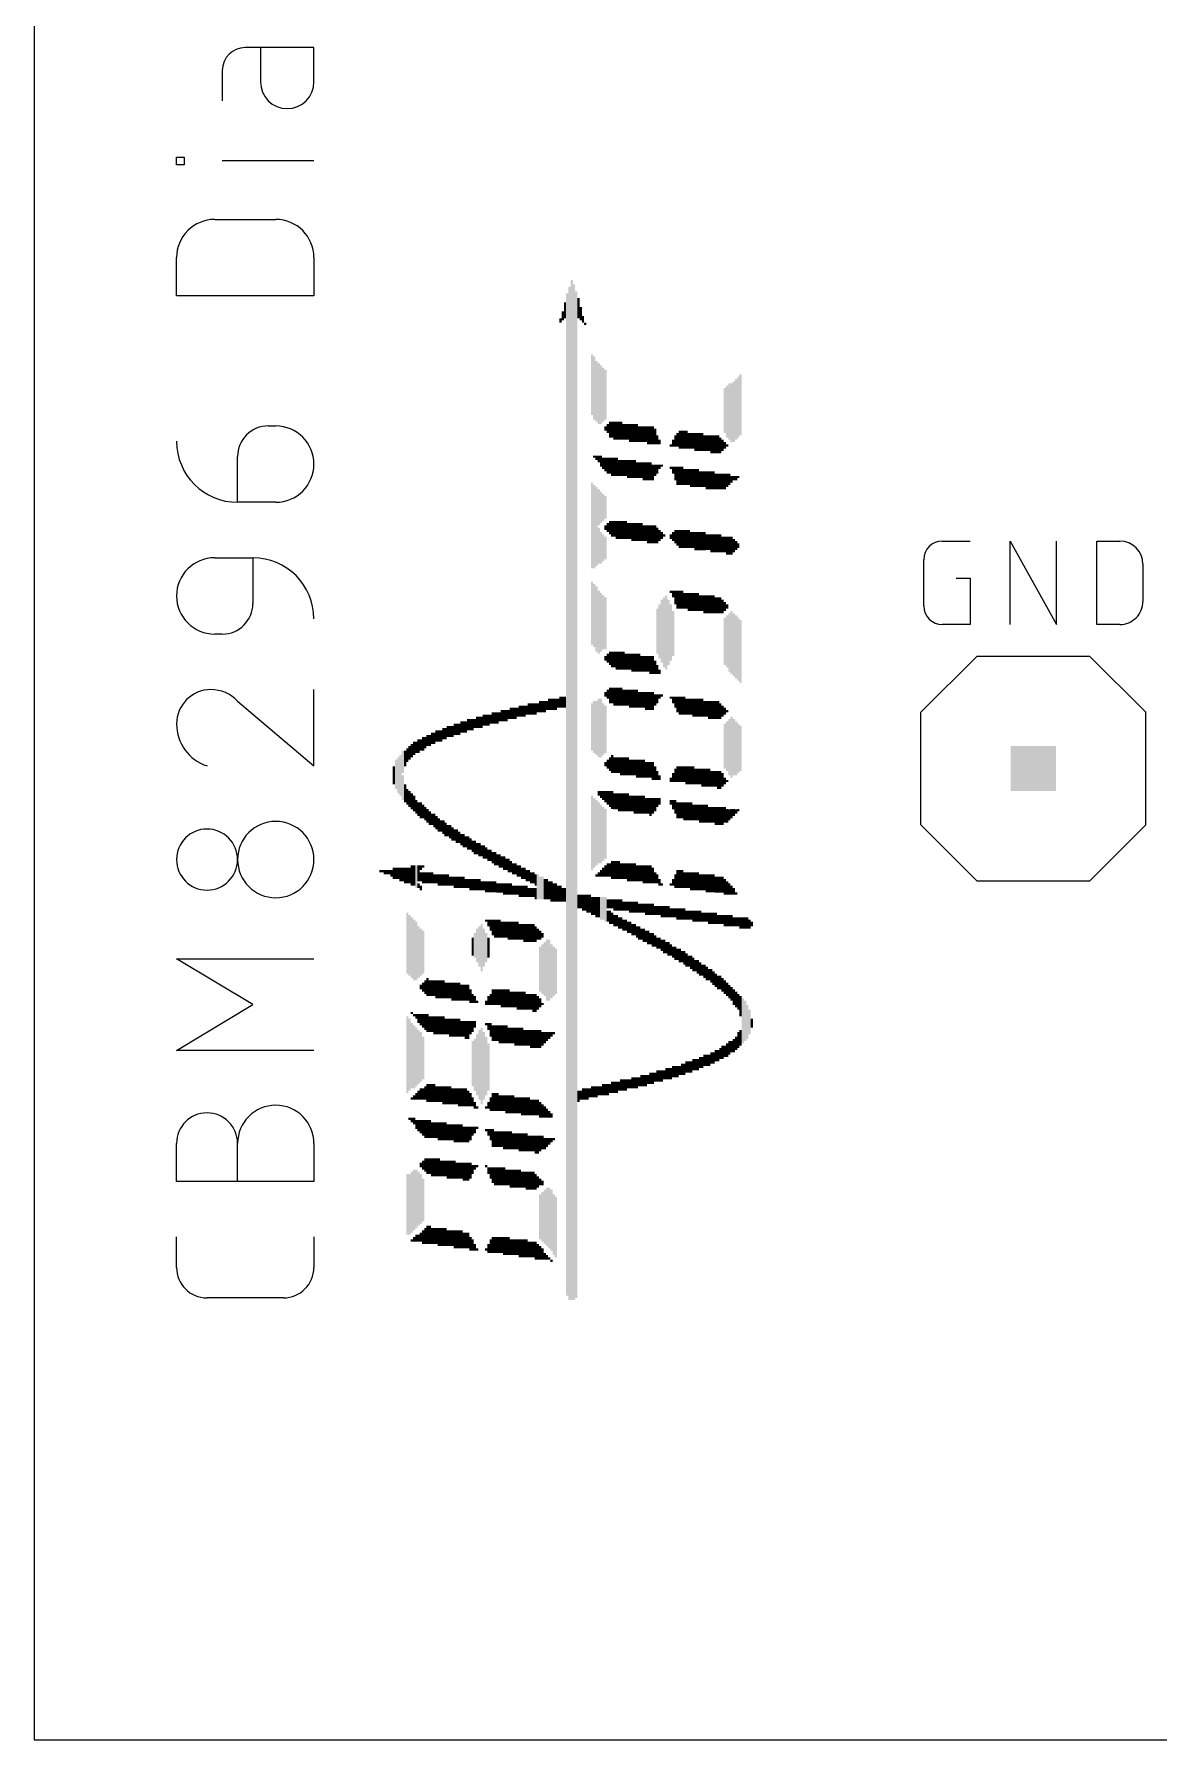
# Model space of a CAD drawing. Extents: x 0 to 54.6, y 0 to 93.
# Drawn here: x 0 to 12.69, y 0 to 19.24 of the extents above; entities that cross this region are included whole.
import ezdxf

# ---------------------------------------------------------------- set-up
doc = ezdxf.new("R2010")
doc.units = 0
for name, color, linetype in [('20', 30, 'CONTINUOUS'), ('21', 253, 'CONTINUOUS'), ('51', 253, 'CONTINUOUS')]:
    doc.layers.add(name, color=color, linetype=linetype)

# ---------------------------------------------------------------- blocks, each defined once
blk = doc.blocks.new('RECT')
blk.add_solid([(-0.5, -0.5), (0.5, -0.5), (-0.5, 0.5), (0.5, 0.5)])

msp = doc.modelspace()

# ---------------------------------------------------------------- linework, layer by layer
at = {"layer": '20'}
for p, q in [((0, 74), (0, 0)), ((0, 0), (23, 0))]:
    msp.add_line(p, q, dxfattribs=at)
at = {"layer": '21'}
for p, q in [((3.156, 19.086), (2.3813, 19.086)), ((2.5534, 19.086), (2.5534, 18.6986)), ((3.156, 18.6986), (3.156, 19.086)), ((2.123, 18.8278), (2.123, 18.4834)), ((1.6066, 17.764), (1.6066, 17.8501)), ((1.6066, 17.8501), (1.6926, 17.8501)), ((1.6926, 17.764), (1.6066, 17.764)), ((1.6926, 17.8501), (1.6926, 17.764)), ((3.156, 17.807), (2.123, 17.807)), ((2.0369, 17.1473), (2.7256, 17.1473)), ((1.6066, 16.2865), (1.6066, 16.7169)), ((3.156, 16.7169), (3.156, 16.2865)), ((3.156, 16.2865), (1.6066, 16.2865)), ((2.6395, 14.8183), (2.7256, 14.8183)), ((2.2952, 13.9575), (2.2952, 14.474)), ((2.7256, 13.9575), (2.2952, 13.9575)), ((10.2437, 13.5191), (10.5569, 13.5191)), ((11.0102, 12.5793), (11.0102, 13.5191)), ((11.0102, 13.5191), (11.5323, 12.5793)), ((11.5323, 12.5793), (11.5323, 13.5191)), ((11.9856, 12.5793), (11.9856, 13.5191)), ((11.9856, 13.5191), (12.2466, 13.5191)), ((2.0369, 13.3317), (2.4673, 13.3317)), ((2.4673, 13.3317), (2.4673, 12.8152)), ((10.0348, 12.7882), (10.0348, 13.3103)), ((10.4003, 13.1015), (10.5569, 13.1015)), ((10.5569, 13.1015), (10.5569, 12.5793)), ((12.5077, 13.2581), (12.5077, 12.8404)), ((10.5569, 12.5793), (10.2437, 12.5793)), ((12.2466, 12.5793), (11.9856, 12.5793)), ((2.123, 12.4709), (2.0369, 12.4709)), ((10.0013, 11.5888), (10.6363, 12.2238)), ((10.6363, 12.2238), (11.9063, 12.2238)), ((12.5412, 11.5888), (11.9063, 12.2238)), ((3.156, 10.9844), (3.156, 11.8451)), ((2.2952, 11.716), (3.156, 10.9844)), ((10.0013, 10.3187), (10.0013, 11.5888)), ((12.5412, 10.3187), (12.5412, 11.5888)), ((10.6363, 9.6837), (10.0013, 10.3187)), ((11.9063, 9.6837), (12.5412, 10.3187)), ((11.9063, 9.6837), (10.6363, 9.6837)), ((2.4673, 8.2929), (1.6066, 8.8094)), ((1.6066, 8.8094), (3.156, 8.8094)), ((1.6066, 7.7765), (2.4673, 8.2929)), ((3.156, 7.7765), (1.6066, 7.7765)), ((1.6066, 6.2966), (1.6066, 6.7269)), ((2.2952, 6.2966), (2.2952, 6.7269)), ((3.156, 6.7269), (3.156, 6.2966)), ((3.156, 6.2966), (1.6066, 6.2966)), ((1.6066, 5.3291), (1.6066, 5.6734)), ((3.156, 5.6734), (3.156, 5.3291)), ((2.8116, 4.9848), (1.9509, 4.9848))]:
    msp.add_line(p, q, dxfattribs=at)
for centre, radius, start, end in [((2.3813, 18.8278), 0.2582, 90, 180), ((2.8547, 18.6986), 0.3013, 180, 0), ((2.0369, 16.7169), 0.4304, 89.9996, 180), ((2.7256, 16.7169), 0.4304, 0, 90), ((2.6395, 14.474), 0.3443, 89.9995, 180), ((2.7256, 14.3879), 0.4304, 270, 90), ((2.2952, 14.6461), 0.6886, 180.0003, 270), ((10.2437, 13.3103), 0.2088, 90.0009, 180), ((12.2466, 13.2581), 0.2611, 0, 90), ((2.0369, 12.9013), 0.4304, 90, 270), ((2.4673, 12.6431), 0.6886, 0, 90), ((2.123, 12.8152), 0.3443, 270.0005, 0), ((10.2437, 12.7882), 0.2088, 180, 270), ((12.2466, 12.8404), 0.2611, 269.9993, 0), ((1.9939, 11.4578), 0.3874, 90, 180), ((1.9939, 11.4291), 0.4161, 43.6036, 89.9999), ((2.1042, 11.4578), 0.4976, 179.9999, 252.0554), ((1.9509, 9.9282), 0.3443, 90, 270), ((1.9509, 9.9282), 0.3443, 270, 90), ((2.7256, 9.9282), 0.4304, 90, 270), ((2.7256, 9.9282), 0.4304, 270, 90), ((2.7256, 6.7269), 0.4304, 0, 180), ((1.9509, 6.7269), 0.3443, 0, 180), ((1.9509, 5.3291), 0.3443, 180.0005, 270), ((2.8116, 5.3291), 0.3443, 270.0005, 0)]:
    msp.add_arc(centre, radius, start, end, dxfattribs=at)

# ---------------------------------------------------------------- block references
at = {"layer": '21', "yscale": 0.0254, "rotation": 90}
for p, xscale in [((6.0389, 10.6744), 11.43), ((6.0643, 10.7125), 11.5062), ((6.0897, 10.6871), 11.4554), ((5.9881, 16.1227), 0.1778), ((6.0135, 10.6616), 11.303), ((6.1151, 10.6616), 11.3538), ((6.1405, 16.1481), 0.2286), ((6.1659, 16.0846), 0.1524), ((5.9373, 16.0084), 0.0508), ((5.9627, 16.0592), 0.1016), ((6.1913, 16.0211), 0.0762), ((6.2167, 15.9703), 0.0254), ((6.2929, 15.2845), 0.6858), ((6.3182, 15.2464), 0.7112), ((6.3437, 15.2083), 0.6858), ((6.3691, 15.1829), 0.6858), ((6.3944, 15.1702), 0.6604), ((6.4199, 15.1702), 0.6096), ((6.4453, 15.1702), 0.5588), ((7.9693, 15.0559), 0.6858), ((7.7915, 14.9924), 0.508), ((7.8169, 14.9797), 0.5842), ((7.8422, 14.9797), 0.635), ((7.8677, 14.967), 0.6604), ((7.8931, 14.9797), 0.6858), ((7.9184, 15.0051), 0.6858), ((7.9439, 15.0305), 0.6858), ((6.4453, 14.7892), 0.0508), ((6.4707, 14.7892), 0.1016), ((6.4961, 14.7765), 0.1778), ((6.5215, 14.7765), 0.1778), ((6.5469, 14.7637), 0.2032), ((6.5723, 14.7637), 0.2032), ((6.5977, 14.7637), 0.2032), ((6.6231, 14.7637), 0.2032), ((6.6485, 14.7511), 0.1778), ((6.6739, 14.7511), 0.1778), ((6.6993, 14.7511), 0.1778), ((6.7247, 14.7384), 0.2032), ((6.75, 14.7384), 0.2032), ((6.7755, 14.7384), 0.2032), ((6.8009, 14.7384), 0.2032), ((6.8262, 14.7256), 0.1778), ((6.8517, 14.7256), 0.1778), ((6.8771, 14.7256), 0.1778), ((6.9024, 14.7256), 0.1778), ((6.9279, 14.713), 0.2032), ((6.9533, 14.713), 0.2032), ((6.9787, 14.713), 0.2032), ((7.0041, 14.7003), 0.1778), ((7.0295, 14.6622), 0.1016), ((7.0549, 14.6368), 0.0508), ((7.2073, 14.6241), 0.0762), ((7.2327, 14.6494), 0.127), ((7.2581, 14.6622), 0.1524), ((7.2835, 14.6622), 0.2032), ((7.3089, 14.6622), 0.2032), ((7.3342, 14.6622), 0.2032), ((7.3597, 14.6622), 0.2032), ((7.3851, 14.6494), 0.1778), ((7.4104, 14.6494), 0.1778), ((7.4359, 14.6494), 0.1778), ((7.4613, 14.6368), 0.2032), ((7.4867, 14.6368), 0.2032), ((7.5121, 14.6368), 0.2032), ((7.5375, 14.6368), 0.2032), ((7.5629, 14.6241), 0.1778), ((7.5883, 14.6241), 0.1778), ((7.6137, 14.6241), 0.1778), ((7.6391, 14.6113), 0.2032), ((7.6645, 14.6113), 0.2032), ((7.6899, 14.6113), 0.2032), ((7.7153, 14.6113), 0.2032), ((7.7407, 14.5987), 0.1778), ((7.7661, 14.5987), 0.127), ((7.7915, 14.5987), 0.0762), ((6.3182, 14.4717), 0.0254), ((6.3437, 14.459), 0.0508), ((6.3691, 14.4463), 0.0762), ((6.3944, 14.4209), 0.127), ((6.4199, 14.3955), 0.127), ((6.4453, 14.3828), 0.1524), ((6.4707, 14.3701), 0.1778), ((6.4961, 14.3701), 0.1778), ((6.5215, 14.3574), 0.2032), ((6.5469, 14.3574), 0.2032), ((6.5723, 14.3574), 0.2032), ((6.5977, 14.3447), 0.1778), ((6.6231, 14.3447), 0.1778), ((6.6485, 14.3447), 0.1778), ((6.6739, 14.3447), 0.1778), ((6.6993, 14.332), 0.2032), ((6.7247, 14.332), 0.2032), ((6.75, 14.332), 0.2032), ((6.7755, 14.332), 0.2032), ((7.1819, 14.5987), 0.0254), ((7.8169, 14.5987), 0.0254), ((6.8009, 14.3193), 0.1778), ((6.8262, 14.3193), 0.1778), ((6.8517, 14.3193), 0.1778), ((6.8771, 14.3066), 0.2032), ((6.9024, 14.3066), 0.2032), ((6.9279, 14.3066), 0.2032), ((6.9533, 14.3066), 0.2032), ((6.9787, 14.2939), 0.1778), ((7.0041, 14.3193), 0.127), ((7.0295, 14.332), 0.1016), ((7.0549, 14.3574), 0.0508), ((7.0803, 14.3701), 0.0254), ((7.1819, 14.3447), 0.0254), ((7.2073, 14.3193), 0.0762), ((7.2327, 14.2812), 0.1524), ((7.2581, 14.2558), 0.2032), ((7.2835, 14.2558), 0.2032), ((7.3089, 14.2558), 0.2032), ((7.3342, 14.2431), 0.1778), ((7.3597, 14.2431), 0.1778), ((7.3851, 14.2431), 0.1778), ((7.4104, 14.2304), 0.2032), ((7.4359, 14.2304), 0.2032), ((7.4613, 14.2304), 0.2032), ((7.4867, 14.2304), 0.2032), ((7.5121, 14.2177), 0.1778), ((7.5375, 14.2177), 0.1778), ((7.5629, 14.2177), 0.1778), ((7.5883, 14.205), 0.2032), ((7.6137, 14.205), 0.2032), ((7.6391, 14.205), 0.2032), ((7.6645, 14.205), 0.2032), ((7.6899, 14.1923), 0.1778), ((7.7153, 14.1923), 0.1778), ((7.7407, 14.1923), 0.1778), ((7.7661, 14.1923), 0.1778), ((7.7915, 14.1923), 0.1778), ((7.8169, 14.205), 0.1524), ((7.8422, 14.2177), 0.127), ((7.8677, 14.2177), 0.0762), ((7.8931, 14.2304), 0.0508), ((7.9184, 14.2304), 0.0508), ((7.9439, 14.2431), 0.0254), ((6.2929, 13.697), 0.9652), ((6.3182, 13.6843), 0.9398), ((6.3437, 13.6843), 0.889), ((6.3691, 13.9002), 0.4064), ((6.3944, 13.9002), 0.3556), ((6.4199, 13.9002), 0.3048), ((6.4453, 13.9002), 0.254), ((6.3691, 13.4684), 0.4064), ((6.4453, 13.6715), 0.0508), ((6.4707, 13.6715), 0.1016), ((6.4961, 13.6715), 0.1524), ((6.5215, 13.6589), 0.1778), ((6.5469, 13.6589), 0.1778), ((6.5723, 13.6462), 0.2032), ((6.5977, 13.6462), 0.2032), ((6.6231, 13.6462), 0.2032), ((6.6485, 13.6462), 0.2032), ((6.6739, 13.6462), 0.2032), ((6.6993, 13.6334), 0.1778), ((6.7247, 13.6334), 0.1778), ((6.75, 13.6208), 0.2032), ((6.7755, 13.6208), 0.2032), ((6.8009, 13.6208), 0.2032), ((6.8262, 13.6208), 0.2032), ((6.8517, 13.6208), 0.2032), ((6.8771, 13.6081), 0.1778), ((6.9024, 13.6081), 0.1778), ((6.9279, 13.5953), 0.2032), ((6.9533, 13.5953), 0.2032), ((6.9787, 13.5953), 0.2032), ((7.0041, 13.5953), 0.2032), ((7.0295, 13.5827), 0.1778), ((6.3944, 13.443), 0.3556), ((6.4199, 13.443), 0.3048), ((6.4453, 13.443), 0.254), ((7.0549, 13.5827), 0.127), ((7.0803, 13.5827), 0.0762), ((7.1057, 13.5827), 0.0254), ((7.1819, 13.57), 0.0508), ((7.2073, 13.57), 0.1016), ((7.2327, 13.57), 0.1524), ((7.2581, 13.5572), 0.1778), ((7.2835, 13.5446), 0.2032), ((7.3089, 13.5446), 0.2032), ((7.3342, 13.5446), 0.2032), ((7.3597, 13.5446), 0.2032), ((7.3851, 13.5446), 0.2032), ((7.4104, 13.5319), 0.1778), ((7.4359, 13.5319), 0.1778), ((7.4613, 13.5191), 0.2032), ((7.4867, 13.5191), 0.2032), ((7.5121, 13.5191), 0.2032), ((7.5375, 13.5191), 0.2032), ((7.5629, 13.5191), 0.2032), ((7.5883, 13.5065), 0.1778), ((7.6137, 13.5065), 0.1778), ((7.6391, 13.4938), 0.2032), ((7.6645, 13.4938), 0.2032), ((7.6899, 13.4938), 0.2032), ((7.7153, 13.4938), 0.2032), ((7.7407, 13.4938), 0.2032), ((7.7661, 13.4811), 0.1778), ((7.7915, 13.4811), 0.1778), ((7.8169, 13.4684), 0.2032), ((7.8422, 13.4684), 0.2032), ((7.8677, 13.4684), 0.2032), ((7.8931, 13.4684), 0.1524), ((7.9184, 13.4684), 0.1016), ((7.9439, 13.4684), 0.0508), ((6.2929, 12.7064), 0.7112), ((6.3182, 12.681), 0.7112), ((6.3437, 12.6429), 0.7366), ((6.3691, 12.6048), 0.7112), ((6.3944, 12.6048), 0.6604), ((6.4199, 12.6048), 0.6096), ((7.1311, 12.4905), 0.8382), ((7.1819, 12.9477), 0.0254), ((7.2073, 12.9223), 0.0762), ((7.2327, 12.8841), 0.1524), ((7.2581, 12.8588), 0.2032), ((7.2835, 12.8588), 0.2032), ((7.3089, 12.8588), 0.2032), ((7.3342, 12.846), 0.1778), ((7.3597, 12.846), 0.1778), ((7.3851, 12.8334), 0.2032), ((7.4104, 12.8334), 0.2032), ((7.4359, 12.8334), 0.2032), ((7.4613, 12.8334), 0.2032), ((7.4867, 12.8334), 0.2032), ((7.5121, 12.8207), 0.1778), ((7.5375, 12.8207), 0.1778), ((7.5629, 12.8079), 0.2032), ((7.5883, 12.8079), 0.2032), ((7.6137, 12.8079), 0.2032), ((7.6391, 12.8079), 0.2032), ((7.6645, 12.8079), 0.2032), ((6.4453, 12.5921), 0.5842), ((7.0295, 12.5031), 0.508), ((7.0549, 12.5031), 0.6096), ((7.0803, 12.5031), 0.7112), ((7.1057, 12.4905), 0.7874), ((7.1565, 12.4905), 0.7366), ((7.1819, 12.4905), 0.635), ((7.2073, 12.4778), 0.508), ((7.6899, 12.7953), 0.1778), ((7.7153, 12.7953), 0.1778), ((7.7407, 12.7953), 0.1778), ((7.7661, 12.7826), 0.1524), ((7.7915, 12.7826), 0.1016), ((7.8169, 12.7826), 0.0508), ((7.8422, 12.3762), 0.6604), ((7.8677, 12.3762), 0.7112), ((7.8931, 12.3508), 0.7112), ((7.7915, 12.3889), 0.5334), ((7.8169, 12.3889), 0.5842), ((7.9184, 12.3254), 0.7112), ((7.9439, 12.3), 0.7112), ((7.9693, 12.2746), 0.7112), ((6.4453, 12.1984), 0.0508), ((6.4707, 12.1984), 0.1016), ((6.4961, 12.1984), 0.1524), ((6.5215, 12.1857), 0.1778), ((6.5469, 12.1857), 0.1778), ((6.5723, 12.173), 0.2032), ((6.5977, 12.173), 0.2032), ((6.6231, 12.173), 0.2032), ((6.6485, 12.173), 0.2032), ((6.6739, 12.1603), 0.1778), ((6.6993, 12.1603), 0.1778), ((6.7247, 12.1603), 0.1778), ((6.75, 12.1476), 0.2032), ((6.7755, 12.1476), 0.2032), ((6.8009, 12.1476), 0.2032), ((6.8262, 12.1476), 0.2032), ((6.8517, 12.1349), 0.1778), ((6.8771, 12.1349), 0.1778), ((6.9024, 12.1349), 0.1778), ((6.9279, 12.1349), 0.1778), ((6.9533, 12.1222), 0.2032), ((6.9787, 12.1222), 0.2032), ((7.0041, 12.0968), 0.1524), ((7.0295, 12.0714), 0.1016), ((7.0549, 12.046), 0.0508), ((5.8102, 11.6776), 0.127), ((5.8357, 11.6776), 0.127), ((5.8611, 11.6776), 0.127), ((5.8864, 11.6776), 0.127), ((5.9119, 11.6904), 0.1016), ((5.9373, 11.7031), 0.127), ((5.9627, 11.7031), 0.127), ((5.9881, 11.7031), 0.127), ((6.3691, 11.4109), 0.6604), ((6.3944, 11.4109), 0.6604), ((6.4453, 11.7919), 0.0508), ((6.4707, 11.7919), 0.1016), ((6.4961, 11.7793), 0.1778), ((6.5215, 11.7793), 0.1778), ((6.5469, 11.7666), 0.2032), ((6.5723, 11.7666), 0.2032), ((6.5977, 11.7666), 0.2032), ((6.6231, 11.7666), 0.2032), ((6.6485, 11.7538), 0.1778), ((6.6739, 11.7538), 0.1778), ((6.6993, 11.7538), 0.1778), ((6.7247, 11.7412), 0.2032), ((6.75, 11.7412), 0.2032), ((6.7755, 11.7412), 0.2032), ((6.8009, 11.7412), 0.2032), ((6.8262, 11.7285), 0.1778), ((6.8517, 11.7285), 0.1778), ((6.8771, 11.7285), 0.1778), ((6.9024, 11.7157), 0.2032), ((6.9279, 11.7157), 0.2032), ((6.9533, 11.7157), 0.2032), ((6.9787, 11.7157), 0.2032), ((7.0041, 11.7285), 0.127), ((7.0295, 11.7412), 0.1016), ((7.0549, 11.7666), 0.0508), ((7.0803, 11.7793), 0.0254), ((7.1819, 11.7538), 0.0254), ((7.2073, 11.7285), 0.0762), ((7.2327, 11.7031), 0.127), ((7.2581, 11.6776), 0.1778), ((7.2835, 11.665), 0.2032), ((7.3089, 11.665), 0.2032), ((7.3342, 11.665), 0.2032), ((7.3597, 11.6523), 0.1778), ((7.3851, 11.6523), 0.1778), ((7.4104, 11.6523), 0.1778), ((7.4359, 11.6395), 0.2032), ((7.4613, 11.6395), 0.2032), ((7.4867, 11.6395), 0.2032), ((7.5121, 11.6395), 0.2032), ((7.5375, 11.6395), 0.2032), ((5.0737, 11.4999), 0.127), ((5.0991, 11.4999), 0.127), ((5.1245, 11.4999), 0.127), ((5.1498, 11.5126), 0.1016), ((5.1753, 11.5252), 0.127), ((5.2007, 11.5252), 0.127), ((5.226, 11.5252), 0.127), ((5.2515, 11.538), 0.1016), ((5.2769, 11.5507), 0.127), ((5.3022, 11.5507), 0.127), ((5.3277, 11.5507), 0.127), ((5.3531, 11.5633), 0.1016), ((5.3784, 11.5761), 0.127), ((5.4039, 11.5761), 0.127), ((5.4293, 11.5761), 0.127), ((5.4546, 11.5888), 0.1016), ((5.4801, 11.6014), 0.127), ((5.5055, 11.6014), 0.127), ((5.5309, 11.6014), 0.127), ((5.5563, 11.6142), 0.1016), ((5.5817, 11.6269), 0.127), ((5.6071, 11.6269), 0.127), ((5.6325, 11.6269), 0.127), ((5.6579, 11.6269), 0.127), ((5.6833, 11.6395), 0.1016), ((5.7087, 11.6523), 0.127), ((5.734, 11.6523), 0.127), ((5.7595, 11.6523), 0.127), ((5.7849, 11.665), 0.1016), ((6.2929, 11.4237), 0.5334), ((6.3182, 11.4237), 0.5842), ((6.3437, 11.4109), 0.6096), ((6.4199, 11.3983), 0.5842), ((6.4453, 11.3983), 0.5334), ((7.5629, 11.6269), 0.1778), ((7.5883, 11.6269), 0.1778), ((7.6137, 11.6142), 0.2032), ((7.6391, 11.6142), 0.2032), ((7.6645, 11.6142), 0.2032), ((7.6899, 11.6142), 0.2032), ((7.7153, 11.6142), 0.2032), ((7.7407, 11.6014), 0.1778), ((7.7661, 11.6014), 0.127), ((7.7915, 11.6014), 0.0762), ((7.8169, 11.6014), 0.0254), ((4.4895, 11.2967), 0.127), ((4.5149, 11.2967), 0.127), ((4.5403, 11.3221), 0.127), ((4.5657, 11.3221), 0.127), ((4.5911, 11.3221), 0.127), ((4.6165, 11.3475), 0.127), ((4.6418, 11.3475), 0.127), ((4.6673, 11.3728), 0.127), ((4.6927, 11.3728), 0.127), ((4.718, 11.3728), 0.127), ((4.7435, 11.3983), 0.127), ((4.7689, 11.3983), 0.127), ((4.7942, 11.3983), 0.127), ((4.8197, 11.4237), 0.127), ((4.8451, 11.4237), 0.127), ((4.8704, 11.4237), 0.127), ((4.8959, 11.449), 0.127), ((4.9213, 11.449), 0.127), ((4.9466, 11.449), 0.127), ((4.9721, 11.4618), 0.1016), ((4.9975, 11.4745), 0.127), ((5.0229, 11.4745), 0.127), ((5.0483, 11.4745), 0.127), ((7.7915, 11.2078), 0.508), ((7.8169, 11.2078), 0.5588), ((7.8422, 11.1951), 0.635), ((7.8677, 11.1951), 0.6858), ((7.8931, 11.1951), 0.635), ((7.9184, 11.1824), 0.6096), ((7.9439, 11.1824), 0.5588), ((7.9693, 11.1824), 0.508), ((4.21, 11.1062), 0.1524), ((4.2355, 11.1316), 0.1524), ((4.2609, 11.157), 0.1524), ((4.2862, 11.1824), 0.1524), ((4.3117, 11.1951), 0.127), ((4.3371, 11.2078), 0.1524), ((4.3624, 11.2205), 0.127), ((4.3879, 11.2332), 0.1524), ((4.4133, 11.2459), 0.127), ((4.4386, 11.2713), 0.127), ((4.4641, 11.2713), 0.127), ((4.0576, 10.8776), 0.2032), ((4.0831, 10.8902), 0.3302), ((4.1085, 10.8776), 0.4064), ((4.1338, 10.8776), 0.4572), ((4.1593, 11.03), 0.254), ((4.1847, 11.0681), 0.1778), ((6.4453, 11.0046), 0.0508), ((6.4707, 11.0046), 0.1016), ((6.4961, 11.0046), 0.1524), ((6.5215, 11.0046), 0.2032), ((6.5469, 10.9919), 0.1778), ((6.5723, 10.9919), 0.1778), ((6.5977, 10.9919), 0.1778), ((6.6231, 10.9792), 0.2032), ((6.6485, 10.9792), 0.2032), ((6.6739, 10.9792), 0.2032), ((6.6993, 10.9792), 0.2032), ((6.7247, 10.9665), 0.1778), ((6.75, 10.9665), 0.1778), ((6.7755, 10.9665), 0.1778), ((6.8009, 10.9538), 0.2032), ((6.8262, 10.9538), 0.2032), ((6.8517, 10.9538), 0.2032), ((6.8771, 10.9538), 0.2032), ((6.9024, 10.9411), 0.1778), ((6.9279, 10.9411), 0.1778), ((6.9533, 10.9411), 0.1778), ((6.9787, 10.9284), 0.2032), ((7.0041, 10.903), 0.1524), ((7.2581, 10.8902), 0.1778), ((7.2835, 10.8902), 0.1778), ((7.3089, 10.8902), 0.1778), ((7.3342, 10.8902), 0.1778), ((7.3597, 10.8776), 0.2032), ((7.3851, 10.8776), 0.2032), ((7.4104, 10.8776), 0.2032), ((7.4359, 10.8776), 0.2032), ((4.1593, 10.7378), 0.2794), ((4.1847, 10.6744), 0.2032), ((7.0295, 10.8776), 0.1016), ((7.0549, 10.8521), 0.0508), ((7.1819, 10.8268), 0.0508), ((7.2073, 10.8521), 0.1016), ((7.2327, 10.8776), 0.1524), ((7.4613, 10.8649), 0.1778), ((7.4867, 10.8649), 0.1778), ((7.5121, 10.8649), 0.1778), ((7.5375, 10.8521), 0.2032), ((7.5629, 10.8521), 0.2032), ((7.5883, 10.8521), 0.2032), ((7.6137, 10.8521), 0.2032), ((7.6391, 10.8395), 0.1778), ((7.6645, 10.8395), 0.1778), ((7.6899, 10.8395), 0.1778), ((7.7153, 10.8268), 0.2032), ((7.7407, 10.8268), 0.2032), ((7.7661, 10.8268), 0.1524), ((7.7915, 10.814), 0.0762), ((7.8169, 10.814), 0.0254), ((4.21, 10.6363), 0.1778), ((4.2355, 10.6109), 0.1778), ((4.2609, 10.5854), 0.1778), ((4.2862, 10.5601), 0.1778), ((4.3117, 10.522), 0.1524), ((6.2929, 10.2299), 0.8382), ((6.3182, 10.2299), 0.7874), ((6.3437, 10.2299), 0.7366), ((6.3691, 10.6744), 0.0508), ((6.3944, 10.6616), 0.0762), ((6.4199, 10.649), 0.1016), ((6.4453, 10.6363), 0.127), ((6.4707, 10.6235), 0.1524), ((6.4961, 10.6109), 0.1778), ((6.5215, 10.5982), 0.2032), ((6.5469, 10.5854), 0.1778), ((6.5723, 10.5854), 0.1778), ((6.5977, 10.5728), 0.2032), ((6.6231, 10.5728), 0.2032), ((6.6485, 10.5728), 0.2032), ((6.6739, 10.5728), 0.2032), ((6.6993, 10.5728), 0.2032), ((6.7247, 10.5601), 0.1778), ((6.75, 10.5601), 0.1778), ((6.7755, 10.5473), 0.2032), ((6.8009, 10.5473), 0.2032), ((6.8262, 10.5473), 0.2032), ((6.8517, 10.5473), 0.2032), ((6.8771, 10.5473), 0.2032), ((6.9024, 10.5347), 0.1778), ((6.9279, 10.5347), 0.1778), ((6.9533, 10.522), 0.2032), ((6.9787, 10.5347), 0.1778), ((7.0041, 10.5473), 0.1524), ((7.0295, 10.5728), 0.1016), ((7.0549, 10.5854), 0.0762), ((7.1819, 10.5728), 0.0508), ((7.2073, 10.5473), 0.1016), ((7.2327, 10.522), 0.1524), ((4.3371, 10.4966), 0.1524), ((4.3624, 10.4839), 0.1778), ((4.3879, 10.4711), 0.1524), ((4.4133, 10.4458), 0.1524), ((4.4386, 10.4204), 0.1524), ((4.4641, 10.3949), 0.1524), ((4.4895, 10.3823), 0.127), ((4.5149, 10.3696), 0.1524), ((4.5403, 10.3442), 0.1524), ((4.5657, 10.3187), 0.1524), ((6.3691, 10.2299), 0.6858), ((6.3944, 10.2172), 0.6604), ((6.4199, 10.2172), 0.6096), ((6.4453, 10.2172), 0.5588), ((7.2581, 10.4839), 0.1778), ((7.2835, 10.4839), 0.1778), ((7.3089, 10.4839), 0.1778), ((7.3342, 10.4711), 0.2032), ((7.3597, 10.4711), 0.2032), ((7.3851, 10.4711), 0.2032), ((7.4104, 10.4711), 0.2032), ((7.4359, 10.4585), 0.1778), ((7.4613, 10.4585), 0.1778), ((7.4867, 10.4585), 0.1778), ((7.5121, 10.4458), 0.2032), ((7.5375, 10.4458), 0.2032), ((7.5629, 10.4458), 0.2032), ((7.5883, 10.4458), 0.2032), ((7.6137, 10.433), 0.1778), ((7.6391, 10.433), 0.1778), ((7.6645, 10.433), 0.1778), ((7.6899, 10.4204), 0.2032), ((7.7153, 10.4204), 0.2032), ((7.7407, 10.4204), 0.2032), ((7.7661, 10.4204), 0.2032), ((7.7915, 10.433), 0.1778), ((7.8169, 10.4204), 0.1524), ((7.8422, 10.433), 0.127), ((7.8677, 10.4458), 0.1016), ((7.8931, 10.4585), 0.0762), ((7.9184, 10.4711), 0.0508), ((7.9439, 10.4839), 0.0254), ((4.5911, 10.3061), 0.127), ((4.6165, 10.2934), 0.1524), ((4.6418, 10.268), 0.1524), ((4.6673, 10.2553), 0.127), ((4.6927, 10.2426), 0.1524), ((4.718, 10.2172), 0.1524), ((4.7435, 10.2045), 0.127), ((4.7689, 10.1918), 0.1524), ((4.7942, 10.1791), 0.127), ((4.8197, 10.1537), 0.127), ((4.8451, 10.141), 0.1524), ((4.8704, 10.1283), 0.127), ((4.8959, 10.1156), 0.1524), ((4.9213, 10.1029), 0.127), ((4.9466, 10.0775), 0.127), ((4.9721, 10.0648), 0.1524), ((4.9975, 10.0521), 0.127), ((5.0229, 10.0394), 0.1524), ((5.0483, 10.0267), 0.127), ((5.0737, 10.014), 0.1524), ((5.0991, 10.0013), 0.127), ((5.1245, 9.9759), 0.127), ((5.1498, 9.9759), 0.127), ((5.1753, 9.9505), 0.127), ((5.2007, 9.9378), 0.1524), ((4.0576, 9.7727), 0.127), ((4.0831, 9.7727), 0.127), ((4.1085, 9.7727), 0.127), ((4.1338, 9.7599), 0.1524), ((4.1593, 9.7599), 0.1524), ((4.1847, 9.7473), 0.1778), ((4.21, 9.7473), 0.1778), ((4.2355, 9.7473), 0.1778), ((4.2609, 9.7473), 0.2286), ((4.2862, 9.7473), 0.2286), ((4.3117, 9.7346), 0.254), ((4.3371, 9.7727), 0.1778), ((4.3624, 9.8361), 0.0508), ((4.3879, 9.8489), 0.0254), ((5.226, 9.9251), 0.127), ((5.2515, 9.9123), 0.1524), ((5.2769, 9.8997), 0.127), ((5.3022, 9.887), 0.1524), ((5.3277, 9.8742), 0.127), ((5.3531, 9.8616), 0.1524), ((5.3784, 9.8489), 0.127), ((5.4039, 9.8235), 0.127), ((5.4293, 9.8235), 0.127), ((5.4546, 9.798), 0.127), ((5.4801, 9.798), 0.127), ((5.5055, 9.7727), 0.127), ((5.5309, 9.7727), 0.127), ((6.4199, 9.7854), 0.1016), ((6.4453, 9.798), 0.127), ((6.4707, 9.8108), 0.1524), ((6.4961, 9.8108), 0.1524), ((6.5215, 9.8108), 0.2032), ((6.5469, 9.8108), 0.2032), ((6.5723, 9.8108), 0.2032), ((6.5977, 9.8108), 0.2032), ((6.6231, 9.798), 0.1778), ((6.6485, 9.798), 0.1778), ((6.6739, 9.798), 0.1778), ((6.6993, 9.7854), 0.2032), ((6.7247, 9.7854), 0.2032), ((6.75, 9.7854), 0.2032), ((6.7755, 9.7854), 0.2032), ((6.8009, 9.7727), 0.1778), ((6.8262, 9.7727), 0.1778), ((6.8517, 9.7727), 0.1778), ((6.8771, 9.7599), 0.2032), ((6.9024, 9.7599), 0.2032), ((6.9279, 9.7599), 0.2032), ((6.9533, 9.7599), 0.2032), ((6.9787, 9.7473), 0.1778), ((3.9053, 9.798), 0.0254), ((3.9306, 9.798), 0.0254), ((3.9561, 9.7854), 0.0508), ((3.9815, 9.7854), 0.0508), ((4.0069, 9.7854), 0.0508), ((4.0323, 9.7727), 0.0762), ((4.3371, 9.633), 0.0508), ((4.3624, 9.7346), 0.1016), ((4.3624, 9.6075), 0.0508), ((4.3879, 9.7218), 0.127), ((4.4133, 9.7218), 0.127), ((4.4386, 9.7218), 0.127), ((4.4641, 9.7218), 0.127), ((4.4895, 9.7218), 0.127), ((4.5149, 9.7092), 0.1016), ((4.5403, 9.7092), 0.1016), ((4.5657, 9.6965), 0.127), ((4.5911, 9.6965), 0.127), ((4.6165, 9.6965), 0.127), ((4.6418, 9.6965), 0.127), ((4.6673, 9.6965), 0.127), ((4.6927, 9.6837), 0.1016), ((4.718, 9.6837), 0.1016), ((4.7435, 9.6711), 0.127), ((4.7689, 9.6711), 0.127), ((4.7942, 9.6711), 0.127), ((4.8197, 9.6711), 0.127), ((4.8451, 9.6711), 0.127), ((4.8704, 9.6584), 0.1016), ((4.8959, 9.6584), 0.1016), ((4.9213, 9.6456), 0.127), ((4.9466, 9.6456), 0.127), ((4.9721, 9.6456), 0.127), ((4.9975, 9.6456), 0.127), ((5.0229, 9.6456), 0.127), ((5.0483, 9.633), 0.1016), ((5.0737, 9.633), 0.1016), ((5.0991, 9.6203), 0.127), ((5.1245, 9.6203), 0.127), ((5.1498, 9.6203), 0.127), ((5.1753, 9.6203), 0.127), ((5.2007, 9.6203), 0.127), ((5.226, 9.6075), 0.1016), ((5.2515, 9.6075), 0.1016), ((5.2769, 9.6075), 0.1016), ((5.3022, 9.5949), 0.127), ((5.3277, 9.5949), 0.127), ((5.3531, 9.5949), 0.127), ((5.3784, 9.5949), 0.127), ((5.4039, 9.5822), 0.1016), ((5.4293, 9.5822), 0.1016), ((5.4546, 9.5822), 0.1016), ((5.4801, 9.5694), 0.127), ((5.5055, 9.5694), 0.127), ((5.5309, 9.5694), 0.127), ((5.5563, 9.7473), 0.127), ((5.5563, 9.5694), 0.127), ((5.5817, 9.7473), 0.127), ((5.6071, 9.7218), 0.127), ((5.6325, 9.7218), 0.127), ((5.6579, 9.6965), 0.127), ((5.6833, 9.6203), 0.2794), ((5.7087, 9.6075), 0.254), ((5.734, 9.6075), 0.254), ((5.7595, 9.5949), 0.2286), ((5.7849, 9.5949), 0.2286), ((5.8102, 9.5822), 0.2032), ((5.8357, 9.5694), 0.2286), ((5.8611, 9.5568), 0.2032), ((5.8864, 9.5568), 0.2032), ((5.9119, 9.5441), 0.1778), ((5.9373, 9.5441), 0.1778), ((6.3437, 9.7473), 0.0254), ((6.3691, 9.7599), 0.0508), ((6.3944, 9.7727), 0.0762), ((7.0041, 9.7218), 0.127), ((7.0295, 9.7092), 0.1016), ((7.0549, 9.6711), 0.0762), ((7.0803, 9.6456), 0.0254), ((7.1819, 9.6456), 0.0254), ((7.2073, 9.6711), 0.0762), ((7.2327, 9.6837), 0.1524), ((7.2581, 9.7092), 0.2032), ((7.2835, 9.7092), 0.2032), ((7.3089, 9.7092), 0.2032), ((7.3342, 9.6965), 0.1778), ((7.3597, 9.6965), 0.1778), ((7.3851, 9.6965), 0.1778), ((7.4104, 9.6837), 0.2032), ((7.4359, 9.6837), 0.2032), ((7.4613, 9.6837), 0.2032), ((7.4867, 9.6837), 0.2032), ((7.5121, 9.6711), 0.1778), ((7.5375, 9.6711), 0.1778), ((7.5629, 9.6711), 0.1778), ((7.5883, 9.6584), 0.2032), ((7.6137, 9.6584), 0.2032), ((7.6391, 9.6584), 0.2032), ((7.6645, 9.6584), 0.2032), ((7.6899, 9.6456), 0.1778), ((7.7153, 9.6456), 0.1778), ((7.7407, 9.6456), 0.1778), ((7.7661, 9.6456), 0.1778), ((7.7915, 9.6203), 0.1778), ((7.8169, 9.6075), 0.1524), ((7.8422, 9.5949), 0.127), ((7.8677, 9.5822), 0.1016), ((5.5817, 9.5568), 0.1016), ((5.6071, 9.5568), 0.1016), ((5.6325, 9.5568), 0.1016), ((5.6579, 9.5441), 0.127), ((5.9627, 9.5313), 0.1524), ((5.9881, 9.5313), 0.1524), ((6.1405, 9.4551), 0.1524), ((6.1659, 9.4551), 0.1524), ((6.1913, 9.4425), 0.1778), ((6.2167, 9.4425), 0.1778), ((6.242, 9.4298), 0.2032), ((6.2675, 9.4298), 0.2032), ((6.2929, 9.4044), 0.2032), ((6.3182, 9.4044), 0.2032), ((6.3437, 9.3917), 0.2286), ((6.3691, 9.3917), 0.2286), ((6.3944, 9.3789), 0.254), ((6.4199, 9.3789), 0.254), ((6.4453, 9.3663), 0.2794), ((6.4707, 9.4298), 0.1016), ((6.4961, 9.4298), 0.1016), ((6.5215, 9.4298), 0.1016), ((6.5469, 9.417), 0.127), ((6.5723, 9.417), 0.127), ((6.5977, 9.417), 0.127), ((6.6231, 9.417), 0.127), ((6.6485, 9.4044), 0.1016), ((6.6739, 9.4044), 0.1016), ((6.6993, 9.4044), 0.1016), ((6.7247, 9.3917), 0.127), ((6.75, 9.3917), 0.127), ((6.7755, 9.3917), 0.127), ((6.8009, 9.3917), 0.127), ((6.8262, 9.3789), 0.1016), ((6.8517, 9.3789), 0.1016), ((6.8771, 9.3789), 0.1016), ((6.9024, 9.3663), 0.127), ((6.9279, 9.3663), 0.127), ((6.9533, 9.3663), 0.127), ((6.9787, 9.3663), 0.127), ((7.8931, 9.5694), 0.0762), ((7.9184, 9.5441), 0.0254), ((4.21, 8.9853), 0.6858), ((4.2355, 8.9599), 0.6858), ((4.2609, 8.9345), 0.6858), ((4.2862, 8.9091), 0.6858), ((5.0991, 9.2393), 0.0254), ((5.1245, 9.2139), 0.0762), ((5.1498, 9.1884), 0.127), ((5.1753, 9.1631), 0.1778), ((5.2007, 9.1504), 0.2032), ((5.226, 9.1504), 0.2032), ((5.2515, 9.1504), 0.2032), ((6.4707, 9.2901), 0.127), ((6.4961, 9.2774), 0.1524), ((6.5215, 9.2646), 0.127), ((6.5469, 9.2393), 0.127), ((6.5723, 9.2393), 0.127), ((6.5977, 9.2139), 0.127), ((6.6231, 9.2139), 0.127), ((6.6485, 9.1884), 0.127), ((6.6739, 9.1884), 0.127), ((7.0041, 9.3536), 0.1016), ((7.0295, 9.3536), 0.1016), ((7.0549, 9.3536), 0.1016), ((7.0803, 9.3408), 0.127), ((7.1057, 9.3408), 0.127), ((7.1311, 9.3408), 0.127), ((7.1565, 9.3408), 0.127), ((7.1819, 9.3282), 0.1016), ((7.2073, 9.3282), 0.1016), ((7.2327, 9.3282), 0.1016), ((7.2581, 9.3155), 0.127), ((7.2835, 9.3155), 0.127), ((7.3089, 9.3155), 0.127), ((7.3342, 9.3155), 0.127), ((7.3597, 9.3027), 0.1016), ((7.3851, 9.3027), 0.1016), ((7.4104, 9.3027), 0.1016), ((7.4359, 9.2901), 0.127), ((7.4613, 9.2901), 0.127), ((7.4867, 9.2901), 0.127), ((7.5121, 9.2901), 0.127), ((7.5375, 9.2774), 0.1016), ((7.5629, 9.2774), 0.1016), ((7.5883, 9.2774), 0.1016), ((7.6137, 9.2646), 0.127), ((7.6391, 9.2646), 0.127), ((7.6645, 9.2646), 0.127), ((7.6899, 9.2646), 0.127), ((7.7153, 9.252), 0.1016), ((7.7407, 9.252), 0.1016), ((7.7661, 9.252), 0.1016), ((7.7915, 9.2393), 0.127), ((7.8169, 9.2393), 0.127), ((7.8422, 9.2393), 0.127), ((7.8677, 9.2393), 0.127), ((7.8931, 9.2265), 0.1016), ((7.9184, 9.2265), 0.1016), ((7.9439, 9.2265), 0.1016), ((7.9693, 9.2139), 0.127), ((7.9947, 9.2139), 0.127), ((8.0201, 9.2139), 0.127), ((8.0455, 9.2139), 0.127), ((8.0709, 9.2012), 0.1016), ((4.3117, 8.8963), 0.6604), ((4.3371, 8.8837), 0.5842), ((4.3624, 8.8837), 0.5334), ((4.3879, 8.8837), 0.4826), ((4.9466, 8.9472), 0.2032), ((4.9721, 8.9599), 0.2794), ((4.9975, 8.9599), 0.381), ((5.0229, 8.9472), 0.4572), ((5.0483, 8.9345), 0.5334), ((5.0737, 8.9345), 0.4318), ((5.0991, 8.9345), 0.3302), ((5.1245, 8.9345), 0.2286), ((5.2769, 9.1377), 0.1778), ((5.3022, 9.1377), 0.1778), ((5.3277, 9.1377), 0.1778), ((5.3531, 9.125), 0.2032), ((5.3784, 9.125), 0.2032), ((5.4039, 9.125), 0.2032), ((5.4293, 9.125), 0.2032), ((5.4546, 9.125), 0.2032), ((5.4801, 9.1123), 0.1778), ((5.5055, 9.1123), 0.1778), ((5.5309, 9.0996), 0.2032), ((5.5563, 9.0996), 0.2032), ((5.5817, 9.0996), 0.2032), ((5.6071, 9.0996), 0.2032), ((5.6325, 9.0996), 0.2032), ((5.6579, 9.0869), 0.1778), ((5.6833, 9.0869), 0.127), ((5.7087, 9.0742), 0.1016), ((5.734, 9.0742), 0.0508), ((6.6993, 9.1631), 0.127), ((6.7247, 9.1631), 0.127), ((6.75, 9.1377), 0.127), ((6.7755, 9.1377), 0.127), ((6.8009, 9.1123), 0.127), ((6.8262, 9.0996), 0.1524), ((6.8517, 9.0869), 0.127), ((6.8771, 9.0742), 0.1524), ((6.9024, 9.0615), 0.127), ((6.9279, 9.0488), 0.1524), ((6.9533, 9.0361), 0.127), ((6.9787, 9.0234), 0.1524), ((7.0041, 9.0107), 0.127), ((7.0295, 8.9853), 0.127), ((7.0549, 8.9853), 0.127), ((8.0962, 9.2012), 0.0508), ((5.7087, 8.6932), 0.508), ((5.734, 8.6932), 0.5588), ((5.7595, 8.6932), 0.6096), ((5.7849, 8.6805), 0.6858), ((5.8102, 8.6805), 0.6858), ((5.8357, 8.6677), 0.6096), ((5.8611, 8.6677), 0.5588), ((5.8864, 8.6677), 0.508), ((7.0803, 8.9599), 0.127), ((7.1057, 8.9472), 0.1524), ((7.1311, 8.9345), 0.127), ((7.1565, 8.9218), 0.1524), ((7.1819, 8.9091), 0.127), ((7.2073, 8.8837), 0.127), ((7.2327, 8.871), 0.1524), ((7.2581, 8.8582), 0.127), ((7.2835, 8.8456), 0.1524), ((7.3089, 8.8329), 0.127), ((7.3342, 8.8201), 0.1524), ((7.3597, 8.7948), 0.1524), ((7.3851, 8.782), 0.127), ((7.4104, 8.7694), 0.1524), ((7.4359, 8.7439), 0.1524), ((7.4613, 8.7313), 0.127), ((7.4867, 8.7186), 0.1524), ((7.5121, 8.6932), 0.1524), ((7.5375, 8.6805), 0.127), ((7.5629, 8.6677), 0.1524), ((7.5883, 8.6424), 0.1524), ((7.6137, 8.6296), 0.127), ((7.6391, 8.617), 0.1524), ((7.6645, 8.5915), 0.1524), ((4.3624, 8.49), 0.0508), ((4.3879, 8.49), 0.1016), ((4.4133, 8.49), 0.1524), ((4.4386, 8.49), 0.2032), ((4.4641, 8.4772), 0.1778), ((4.4895, 8.4772), 0.1778), ((4.5149, 8.4772), 0.1778), ((4.5403, 8.4646), 0.2032), ((4.5657, 8.4646), 0.2032), ((4.5911, 8.4646), 0.2032), ((4.6165, 8.4646), 0.2032), ((4.6418, 8.4519), 0.1778), ((4.6673, 8.4519), 0.1778), ((4.6927, 8.4519), 0.1778), ((4.718, 8.4391), 0.2032), ((4.7435, 8.4391), 0.2032), ((4.7689, 8.4391), 0.2032), ((4.7942, 8.4391), 0.2032), ((4.8197, 8.4265), 0.1778), ((4.8451, 8.4265), 0.1778), ((4.8704, 8.4265), 0.1778), ((4.8959, 8.4265), 0.1778), ((4.9213, 8.3884), 0.1524), ((5.1753, 8.3757), 0.1778), ((5.2007, 8.3757), 0.1778), ((5.226, 8.3757), 0.1778), ((5.2515, 8.3757), 0.1778), ((5.2769, 8.3629), 0.2032), ((5.3022, 8.3629), 0.2032), ((5.3277, 8.3629), 0.2032), ((5.3531, 8.3629), 0.2032), ((7.6899, 8.5662), 0.1524), ((7.7153, 8.5408), 0.1524), ((7.7407, 8.5408), 0.1524), ((7.7661, 8.5153), 0.1524), ((7.7915, 8.49), 0.1524), ((7.8169, 8.4646), 0.1524), ((7.8422, 8.4391), 0.1524), ((7.8677, 8.4138), 0.1524), ((7.8931, 8.3757), 0.1778), ((4.9466, 8.3629), 0.1016), ((4.9721, 8.3503), 0.0762), ((4.9975, 8.3248), 0.0254), ((5.0991, 8.3122), 0.0508), ((5.1245, 8.3376), 0.1016), ((5.1498, 8.3503), 0.127), ((5.3784, 8.3503), 0.1778), ((5.4039, 8.3503), 0.1778), ((5.4293, 8.3503), 0.1778), ((5.4546, 8.3376), 0.2032), ((5.4801, 8.3376), 0.2032), ((5.5055, 8.3376), 0.2032), ((5.5309, 8.3376), 0.2032), ((5.5563, 8.3248), 0.1778), ((5.5817, 8.3248), 0.1778), ((5.6071, 8.3248), 0.1778), ((5.6325, 8.3122), 0.2032), ((5.6579, 8.3122), 0.2032), ((5.6833, 8.3122), 0.1524), ((5.7087, 8.3122), 0.1016), ((5.734, 8.2995), 0.0254), ((7.9184, 8.3503), 0.1778), ((7.9439, 8.3248), 0.1778), ((7.9693, 8.2741), 0.2286), ((7.9947, 8.109), 0.508), ((8.0201, 8.109), 0.4572), ((8.0455, 8.0962), 0.381), ((4.21, 7.728), 0.8636), ((4.2355, 7.728), 0.8128), ((4.2609, 8.1979), 0.0254), ((4.2609, 7.7153), 0.7366), ((4.2862, 8.1724), 0.0254), ((4.3117, 8.1598), 0.0508), ((4.3371, 8.1343), 0.1016), ((4.3624, 8.1217), 0.127), ((4.3879, 8.109), 0.1524), ((4.4133, 8.0962), 0.1778), ((4.4386, 8.0836), 0.2032), ((4.4641, 8.0709), 0.1778), ((4.4895, 8.0709), 0.1778), ((4.5149, 8.0582), 0.2032), ((4.5403, 8.0582), 0.2032), ((4.5657, 8.0582), 0.2032), ((4.5911, 8.0582), 0.2032), ((4.6165, 8.0582), 0.2032), ((4.6418, 8.0455), 0.1778), ((4.6673, 8.0455), 0.1778), ((4.6927, 8.0328), 0.2032), ((4.718, 8.0328), 0.2032), ((4.7435, 8.0328), 0.2032), ((4.7689, 8.0328), 0.2032), ((4.7942, 8.0328), 0.2032), ((4.8197, 8.0201), 0.1778), ((4.8451, 8.0201), 0.1778), ((4.8704, 8.0074), 0.2032), ((4.8959, 8.0074), 0.2032), ((4.9213, 8.0328), 0.1524), ((4.9466, 8.0455), 0.127), ((4.9721, 8.0709), 0.0762), ((5.0991, 8.0709), 0.0254), ((5.1245, 8.0455), 0.0762), ((5.1498, 8.0074), 0.1524), ((8.0709, 8.0962), 0.2794), ((8.0962, 8.0836), 0.1016), ((4.2862, 7.7026), 0.7112), ((4.3117, 7.7026), 0.6604), ((4.3371, 7.7026), 0.6096), ((4.3624, 7.7026), 0.5588), ((4.3879, 7.6899), 0.4826), ((4.9721, 7.6137), 0.5842), ((4.9975, 7.6137), 0.6858), ((5.0229, 7.6137), 0.7874), ((5.0483, 7.601), 0.8636), ((5.0737, 7.601), 0.762), ((5.0991, 7.601), 0.6604), ((5.1753, 7.9693), 0.1778), ((5.2007, 7.9693), 0.1778), ((5.226, 7.9693), 0.1778), ((5.2515, 7.9566), 0.2032), ((5.2769, 7.9566), 0.2032), ((5.3022, 7.9566), 0.2032), ((5.3277, 7.9566), 0.2032), ((5.3531, 7.9439), 0.1778), ((5.3784, 7.9439), 0.1778), ((5.4039, 7.9439), 0.1778), ((5.4293, 7.9312), 0.2032), ((5.4546, 7.9312), 0.2032), ((5.4801, 7.9312), 0.2032), ((5.5055, 7.9312), 0.2032), ((5.5309, 7.9184), 0.1778), ((5.5563, 7.9184), 0.1778), ((5.5817, 7.9184), 0.1778), ((5.6071, 7.9058), 0.2032), ((5.6325, 7.9058), 0.2032), ((5.6579, 7.9058), 0.2032), ((5.6833, 7.9058), 0.2032), ((5.7087, 7.9058), 0.2032), ((5.734, 7.9058), 0.1524), ((5.7595, 7.9184), 0.127), ((5.7849, 7.9312), 0.1016), ((5.8102, 7.9439), 0.0762), ((5.8357, 7.9566), 0.0508), ((5.8611, 7.9693), 0.0254), ((7.8931, 7.8296), 0.1524), ((7.9184, 7.855), 0.1524), ((7.9439, 7.8931), 0.1778), ((7.9693, 7.9184), 0.1778), ((4.9466, 7.6264), 0.508), ((5.1245, 7.5883), 0.5334), ((7.5121, 7.6391), 0.127), ((7.5375, 7.6391), 0.127), ((7.5629, 7.6645), 0.127), ((7.5883, 7.6645), 0.127), ((7.6137, 7.6645), 0.127), ((7.6391, 7.6899), 0.127), ((7.6645, 7.6899), 0.127), ((7.6899, 7.7153), 0.127), ((7.7153, 7.7153), 0.127), ((7.7407, 7.7407), 0.127), ((7.7661, 7.7534), 0.1524), ((7.7915, 7.7661), 0.127), ((7.8169, 7.7788), 0.1524), ((7.8422, 7.8042), 0.1524), ((7.8677, 7.8169), 0.127), ((6.9533, 7.4613), 0.127), ((6.9787, 7.4613), 0.127), ((7.0041, 7.474), 0.1016), ((7.0295, 7.4867), 0.127), ((7.0549, 7.4867), 0.127), ((7.0803, 7.4867), 0.127), ((7.1057, 7.4994), 0.1016), ((7.1311, 7.5121), 0.127), ((7.1565, 7.5121), 0.127), ((7.1819, 7.5121), 0.127), ((7.2073, 7.5375), 0.127), ((7.2327, 7.5375), 0.127), ((7.2581, 7.5375), 0.127), ((7.2835, 7.5502), 0.1016), ((7.3089, 7.5629), 0.127), ((7.3342, 7.5629), 0.127), ((7.3597, 7.5883), 0.127), ((7.3851, 7.5883), 0.127), ((7.4104, 7.5883), 0.127), ((7.4359, 7.6137), 0.127), ((7.4613, 7.6137), 0.127), ((7.4867, 7.6137), 0.127), ((4.3371, 7.2708), 0.1016), ((4.3624, 7.2835), 0.127), ((4.3879, 7.2835), 0.127), ((4.4133, 7.2961), 0.1524), ((4.4386, 7.2961), 0.2032), ((4.4641, 7.2961), 0.2032), ((4.4895, 7.2961), 0.2032), ((4.5149, 7.2961), 0.2032), ((4.5403, 7.2835), 0.1778), ((4.5657, 7.2835), 0.1778), ((4.5911, 7.2835), 0.1778), ((4.6165, 7.2708), 0.2032), ((4.6418, 7.2708), 0.2032), ((4.6673, 7.2708), 0.2032), ((4.6927, 7.2708), 0.2032), ((4.718, 7.2581), 0.1778), ((4.7435, 7.2581), 0.1778), ((4.7689, 7.2581), 0.1778), ((4.7942, 7.2454), 0.2032), ((4.8197, 7.2454), 0.2032), ((4.8451, 7.2454), 0.2032), ((4.8704, 7.2454), 0.2032), ((4.8959, 7.2327), 0.1778), ((6.1405, 7.2581), 0.127), ((6.1659, 7.2708), 0.1016), ((6.1913, 7.2835), 0.127), ((6.2167, 7.2835), 0.127), ((6.242, 7.2835), 0.127), ((6.2675, 7.2961), 0.1016), ((6.2929, 7.3089), 0.127), ((6.3182, 7.3089), 0.127), ((6.3437, 7.3089), 0.127), ((6.3691, 7.3216), 0.1016), ((6.3944, 7.3216), 0.1016), ((6.4199, 7.3342), 0.127), ((6.4453, 7.3342), 0.127), ((6.4707, 7.3342), 0.127), ((6.4961, 7.347), 0.1016), ((6.5215, 7.3597), 0.127), ((6.5469, 7.3597), 0.127), ((6.5723, 7.3597), 0.127), ((6.5977, 7.3723), 0.1016), ((6.6231, 7.3851), 0.127), ((6.6485, 7.3851), 0.127), ((6.6739, 7.3851), 0.127), ((6.6993, 7.3978), 0.1016), ((6.7247, 7.3978), 0.1016), ((6.75, 7.4104), 0.127), ((6.7755, 7.4104), 0.127), ((6.8009, 7.4104), 0.127), ((6.8262, 7.4232), 0.1016), ((6.8517, 7.4359), 0.127), ((6.8771, 7.4359), 0.127), ((6.9024, 7.4359), 0.127), ((6.9279, 7.4486), 0.1016), ((4.2609, 7.2327), 0.0254), ((4.2862, 7.2454), 0.0508), ((4.3117, 7.2581), 0.0762), ((4.9213, 7.22), 0.1524), ((4.9466, 7.1946), 0.1016), ((4.9721, 7.1565), 0.0762), ((4.9975, 7.1311), 0.0254), ((5.0991, 7.1311), 0.0254), ((5.1245, 7.1565), 0.0762), ((5.1498, 7.1692), 0.1524), ((5.1753, 7.1946), 0.2032), ((5.2007, 7.1946), 0.2032), ((5.226, 7.1946), 0.2032), ((5.2515, 7.1819), 0.1778), ((5.2769, 7.1819), 0.1778), ((5.3022, 7.1819), 0.1778), ((5.3277, 7.1692), 0.2032), ((5.3531, 7.1692), 0.2032), ((5.3784, 7.1692), 0.2032), ((5.4039, 7.1692), 0.2032), ((5.4293, 7.1565), 0.1778), ((5.4546, 7.1565), 0.1778), ((5.4801, 7.1565), 0.1778), ((5.5055, 7.1438), 0.2032), ((5.5309, 7.1438), 0.2032), ((5.5563, 7.1438), 0.2032), ((5.5817, 7.1438), 0.2032), ((5.6071, 7.1311), 0.1778), ((5.6325, 7.1311), 0.1778), ((5.6579, 7.1311), 0.1778), ((5.6833, 7.1311), 0.1778), ((5.7087, 7.1057), 0.1778), ((5.734, 7.093), 0.1524), ((5.7595, 7.0803), 0.127), ((5.7849, 7.0676), 0.1016), ((4.2355, 7.0041), 0.0254), ((4.2609, 6.9914), 0.0508), ((4.2862, 6.9787), 0.0762), ((4.3117, 6.9405), 0.1016), ((4.3371, 6.9279), 0.127), ((4.3624, 6.9152), 0.1524), ((4.3879, 6.9024), 0.1778), ((4.4133, 6.8898), 0.2032), ((4.4386, 6.8898), 0.2032), ((4.4641, 6.8898), 0.2032), ((4.4895, 6.8771), 0.1778), ((4.5149, 6.8771), 0.1778), ((4.5403, 6.8771), 0.1778), ((4.5657, 6.8643), 0.2032), ((4.5911, 6.8643), 0.2032), ((4.6165, 6.8643), 0.2032), ((4.6418, 6.8643), 0.2032), ((4.6673, 6.8517), 0.1778), ((4.6927, 6.8517), 0.1778), ((4.718, 6.8517), 0.1778), ((4.7435, 6.839), 0.2032), ((4.7689, 6.839), 0.2032), ((4.7942, 6.839), 0.2032), ((4.8197, 6.839), 0.2032), ((5.8102, 7.0549), 0.0762), ((5.8357, 7.0422), 0.0508), ((4.8451, 6.8262), 0.1778), ((4.8704, 6.8262), 0.1778), ((4.8959, 6.8262), 0.1778), ((4.9213, 6.839), 0.1524), ((4.9466, 6.8643), 0.1016), ((4.9721, 6.8771), 0.0762), ((4.9975, 6.9024), 0.0254), ((5.0991, 6.8771), 0.0254), ((5.1245, 6.8517), 0.0762), ((5.1498, 6.8262), 0.127), ((5.1753, 6.7881), 0.2032), ((5.2007, 6.7755), 0.1778), ((5.226, 6.7755), 0.1778), ((5.2515, 6.7755), 0.1778), ((5.2769, 6.7755), 0.1778), ((5.3022, 6.7628), 0.2032), ((5.3277, 6.7628), 0.2032), ((5.3531, 6.7628), 0.2032), ((5.3784, 6.7628), 0.2032), ((5.4039, 6.75), 0.1778), ((5.4293, 6.75), 0.1778), ((5.4546, 6.75), 0.1778), ((5.4801, 6.7374), 0.2032), ((5.5055, 6.7374), 0.2032), ((5.5309, 6.7374), 0.2032), ((5.5563, 6.7374), 0.2032), ((5.5817, 6.7247), 0.1778), ((5.6071, 6.7247), 0.1778), ((5.6325, 6.7247), 0.1778), ((5.6579, 6.712), 0.2032), ((5.6833, 6.712), 0.2032), ((5.7087, 6.7247), 0.1778), ((5.734, 6.7374), 0.1524), ((5.7595, 6.7247), 0.127), ((5.7849, 6.7374), 0.1016), ((5.8102, 6.75), 0.0762), ((5.8357, 6.7628), 0.0508), ((5.8611, 6.7755), 0.0254), ((4.4133, 6.4834), 0.1524), ((4.4386, 6.4707), 0.1778), ((4.4641, 6.4707), 0.1778), ((4.4895, 6.458), 0.2032), ((4.5149, 6.458), 0.2032), ((4.5403, 6.458), 0.2032), ((4.5657, 6.458), 0.2032), ((4.21, 6.0389), 0.6858), ((4.2355, 6.0389), 0.6858), ((4.2609, 6.0643), 0.6858), ((4.2862, 6.0897), 0.6858), ((4.3117, 6.1024), 0.6604), ((4.3371, 6.1024), 0.6096), ((4.3624, 6.4834), 0.0508), ((4.3624, 6.1024), 0.5588), ((4.3879, 6.4834), 0.1016), ((4.5911, 6.4453), 0.1778), ((4.6165, 6.4453), 0.1778), ((4.6418, 6.4453), 0.1778), ((4.6673, 6.4325), 0.2032), ((4.6927, 6.4325), 0.2032), ((4.718, 6.4325), 0.2032), ((4.7435, 6.4325), 0.2032), ((4.7689, 6.4199), 0.1778), ((4.7942, 6.4199), 0.1778), ((4.8197, 6.4199), 0.1778), ((4.8451, 6.4072), 0.2032), ((4.8704, 6.4072), 0.2032), ((4.8959, 6.4072), 0.2032), ((4.9213, 6.4199), 0.1778), ((4.9466, 6.4325), 0.1016), ((4.9721, 6.458), 0.0508), ((4.9975, 6.4707), 0.0254), ((5.0991, 6.4707), 0.0254), ((5.1245, 6.4199), 0.0762), ((5.1498, 6.3944), 0.127), ((5.1753, 6.3691), 0.1778), ((5.2007, 6.3563), 0.2032), ((5.226, 6.3563), 0.2032), ((5.2515, 6.3563), 0.2032), ((5.2769, 6.3563), 0.2032), ((5.3022, 6.3563), 0.2032), ((5.3277, 6.3437), 0.1778), ((5.3531, 6.3437), 0.1778), ((5.3784, 6.331), 0.2032), ((5.4039, 6.331), 0.2032), ((5.4293, 6.331), 0.2032), ((5.4546, 6.331), 0.2032), ((5.4801, 6.331), 0.2032), ((5.5055, 6.3182), 0.1778), ((5.5309, 6.3182), 0.1778), ((5.5563, 6.3056), 0.2032), ((5.5817, 6.3056), 0.2032), ((5.6071, 6.3056), 0.2032), ((5.6325, 6.3056), 0.2032), ((5.6579, 6.2929), 0.1778), ((5.6833, 6.2929), 0.127), ((4.3879, 6.0897), 0.4826), ((5.7087, 6.2929), 0.0762), ((5.734, 6.2801), 0.0508), ((5.734, 5.8992), 0.5588), ((5.7595, 5.8992), 0.6096), ((5.7849, 5.8992), 0.6604), ((5.8102, 5.8864), 0.6858), ((5.8357, 5.8611), 0.6858), ((5.7087, 5.8992), 0.508), ((5.8611, 5.8102), 0.6858), ((5.8864, 5.7849), 0.6858), ((4.4133, 5.6833), 0.1778), ((4.4386, 5.6959), 0.2032), ((4.4641, 5.6959), 0.2032), ((4.4895, 5.6833), 0.1778), ((4.5149, 5.6833), 0.1778), ((4.5403, 5.6833), 0.1778), ((4.5657, 5.6706), 0.2032), ((4.5911, 5.6706), 0.2032), ((4.6165, 5.6706), 0.2032), ((4.6418, 5.6706), 0.2032), ((4.2609, 5.6325), 0.0254), ((4.2862, 5.6452), 0.0508), ((4.3117, 5.6579), 0.0762), ((4.3371, 5.6579), 0.0762), ((4.3624, 5.6706), 0.1016), ((4.3879, 5.6706), 0.1524), ((4.6673, 5.6579), 0.1778), ((4.6927, 5.6579), 0.1778), ((4.718, 5.6579), 0.1778), ((4.7435, 5.6452), 0.2032), ((4.7689, 5.6452), 0.2032), ((4.7942, 5.6452), 0.2032), ((4.8197, 5.6452), 0.2032), ((4.8451, 5.6325), 0.1778), ((4.8704, 5.6325), 0.1778), ((4.8959, 5.6325), 0.1778), ((4.9213, 5.5944), 0.1524), ((4.9466, 5.5817), 0.127), ((4.9721, 5.5563), 0.0762), ((5.1245, 5.5436), 0.1016), ((5.1498, 5.569), 0.1524), ((5.1753, 5.5817), 0.1778), ((5.2007, 5.5817), 0.1778), ((5.226, 5.5817), 0.1778), ((5.2515, 5.5817), 0.1778), ((5.2769, 5.5817), 0.1778), ((5.3022, 5.569), 0.2032), ((5.3277, 5.569), 0.2032), ((5.3531, 5.569), 0.2032), ((5.3784, 5.5563), 0.1778), ((5.4039, 5.5563), 0.1778), ((5.4293, 5.5563), 0.1778), ((5.4546, 5.5563), 0.1778), ((5.4801, 5.5436), 0.2032), ((5.5055, 5.5436), 0.2032), ((5.5309, 5.5436), 0.2032), ((5.5563, 5.5436), 0.2032), ((5.5817, 5.5309), 0.1778), ((5.6071, 5.5309), 0.1778), ((5.6325, 5.5309), 0.1778), ((5.6579, 5.5182), 0.2032), ((5.6833, 5.5055), 0.1778), ((4.9975, 5.5309), 0.0254), ((5.0991, 5.5309), 0.0254), ((5.7087, 5.4928), 0.1524), ((5.734, 5.4801), 0.127), ((5.7595, 5.4546), 0.0762), ((5.7849, 5.442), 0.0508), ((5.8102, 5.4293), 0.0254), ((5.8357, 5.4039), 0.0254)]:
    msp.add_blockref('RECT', p, dxfattribs=dict(at, xscale=xscale))
at = {"layer": '51', "xscale": 0.508, "yscale": 0.508, "rotation": 180}
msp.add_blockref('RECT', (11.2713, 10.9538), dxfattribs=at)

doc.saveas('drawing.dxf')
